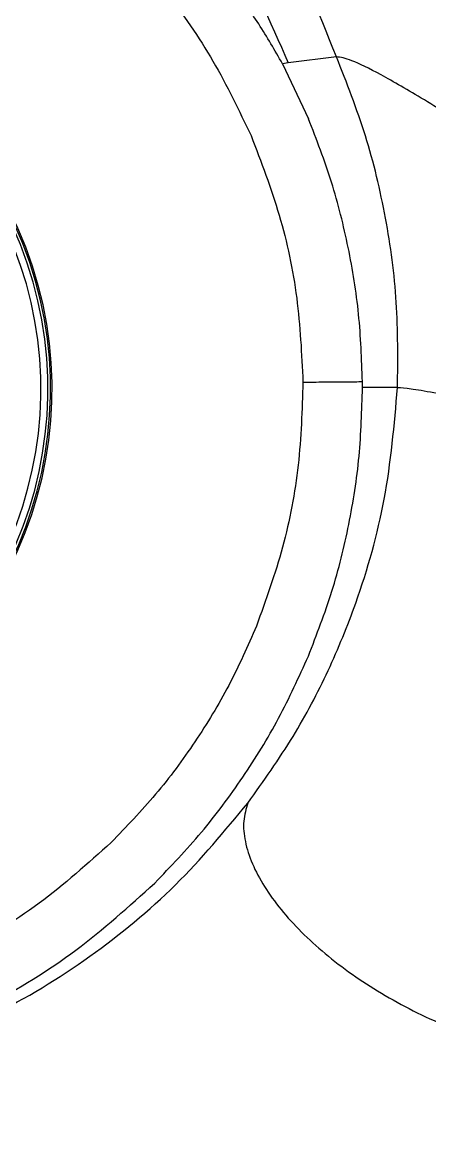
# Model space of a CAD drawing. Extents: x 939 to 1039, y 781 to 934.
# Drawn here: x 954.85 to 955.874, y 852.11 to 854.901 of the extents above; entities that cross this region are included whole.
import ezdxf

# ---------------------------------------------------------------- set-up
doc = ezdxf.new("R2010")
doc.units = 0
doc.header["$MEASUREMENT"] = 0
doc.layers.add('1', color=4, linetype='Continuous')

# ---------------------------------------------------------------- blocks, each defined once
blk = doc.blocks.new('Envoy')
at = {"layer": '1', "color": 3, "linetype": 'Continuous', "lineweight": 25}
for p, q in [((16.8648, 55.6241), (16.8502, 55.622)), ((16.8502, 55.622), (16.9154, 55.4837)), ((16.9857, 55.6392), (16.8648, 55.6241)), ((17.1392, 54.8085), (17.0511, 54.8085))]:
    blk.add_line(p, q, dxfattribs=at)
for radius, start, end in [(0.9895, 297.4071, 117.4071), (1, 293.8743, 113.8743), (0.972, 297.4071, 117.4071), (0.9961, 297.4071, 27.4071)]:
    blk.add_arc((15.2712, 54.8042), radius, start, end, dxfattribs=at)
for points, knots in [([(16.9857, 55.6393), (16.9395, 55.753), (16.846, 55.9832), (16.7368, 56.3378), (16.6467, 56.697), (16.6034, 56.9432), (16.5822, 57.0638)], [0, 0, 0, 0, 0.248722, 0.502969, 0.756462, 1, 1, 1, 1]), ([(16.4087, 56.9409), (16.4379, 56.8264), (16.4961, 56.5977), (16.6044, 56.262), (16.7263, 55.9329), (16.8181, 55.7282), (16.8648, 55.6241)], [0, 0, 0, 0, 0.244376, 0.488382, 0.739719, 1, 1, 1, 1]), ([(15.8898, 56.3014), (15.9538, 56.2726), (16.0821, 56.215), (16.2583, 56.0981), (16.419, 55.9613), (16.5597, 55.8042), (16.6806, 55.6311), (16.741, 55.5044), (16.7711, 55.4411)], [0, 0, 0, 0, 0.1665169, 0.333794, 0.5003962, 0.6668511, 0.8335413, 1, 1, 1, 1]), ([(16.8503, 55.622), (16.8309, 55.6555), (16.7923, 55.7223), (16.7252, 55.8157), (16.6523, 55.9049), (16.5489, 56.0156), (16.407, 56.1441), (16.2811, 56.2291), (16.2175, 56.272)], [0, 0, 0, 0, 0.1279589, 0.2546408, 0.3773873, 0.5051313, 0.7499742, 1, 1, 1, 1]), ([(17.1392, 54.8085), (17.1399, 54.88), (17.1413, 55.0238), (17.1121, 55.2357), (17.0629, 55.4432), (17.0115, 55.5738), (16.9857, 55.6392)], [0, 0, 0, 0, 0.246705, 0.496058, 0.747637, 1, 1, 1, 1]), ([(18.1737, 54.9659), (18.1318, 54.9862), (18.049, 55.0262), (17.929, 55.09), (17.8154, 55.1539), (17.6967, 55.2242), (17.5755, 55.2991), (17.4546, 55.3756), (17.3275, 55.4565), (17.2022, 55.5345), (17.0933, 55.5974), (17.0177, 55.6348), (16.9963, 55.6378), (16.9857, 55.6392)], [0, 0, 0, 0, 0.067217, 0.132823, 0.197329, 0.261187, 0.345819, 0.430152, 0.514102, 0.638619, 0.7609, 0.881066, 1, 1, 1, 1]), ([(17.051, 54.8231), (17.049, 54.8796), (17.0448, 54.9928), (17.0175, 55.1605), (16.9765, 55.3254), (16.9358, 55.431), (16.9154, 55.4838)], [0, 0, 0, 0, 0.250015, 0.500055, 0.75007, 1, 1, 1, 1]), ([(16.7711, 55.4411), (16.7965, 55.3751), (16.8473, 55.2428), (16.8914, 55.034), (16.8982, 54.8925), (16.9016, 54.8219)], [0, 0, 0, 0, 0.332777, 0.667152, 1, 1, 1, 1]), ([(16.4199, 53.6653), (16.361, 53.6124), (16.2431, 53.5065), (16.0392, 53.3826), (15.8209, 53.2876), (15.5906, 53.2262), (15.3538, 53.1985), (15.1156, 53.2057), (14.8811, 53.2471), (14.655, 53.3217), (14.4422, 53.4287), (14.247, 53.5654), (14.0737, 53.7291), (13.9266, 53.9165), (13.8081, 54.1232), (13.7223, 54.3452), (13.6677, 54.5775), (13.6608, 54.7358), (13.6574, 54.8149)], [0, 0, 0, 0, 0.0624654, 0.12494, 0.1874213, 0.2500087, 0.3125186, 0.3750505, 0.4375626, 0.5000003, 0.56246, 0.6250398, 0.6875858, 0.7500781, 0.8125909, 0.8750579, 0.9375333, 1, 1, 1, 1]), ([(16.7632, 53.7643), (16.8024, 53.8194), (16.8782, 53.9259), (16.9672, 54.0953), (17.0482, 54.2937), (17.1152, 54.5324), (17.1311, 54.7146), (17.1392, 54.8085)], [0, 0, 0, 0, 0.175647, 0.33977, 0.501553, 0.743286, 1, 1, 1, 1]), ([(16.9016, 54.8219), (16.8994, 54.7522), (16.895, 54.6126), (16.8555, 54.4059), (16.8083, 54.2744), (16.7847, 54.2088)], [0, 0, 0, 0, 0.332757, 0.667076, 1, 1, 1, 1]), ([(16.9016, 54.8219), (16.9195, 54.822), (16.9566, 54.8223), (17.0052, 54.8227), (17.0405, 54.823), (17.0476, 54.8231), (17.051, 54.8231)], [0, 0, 0, 0, 0.241214, 0.500012, 0.758806, 1, 1, 1, 1]), ([(16.9152, 54.1335), (16.9361, 54.1874), (16.9777, 54.2952), (17.0191, 54.4638), (17.0461, 54.6352), (17.0494, 54.7508), (17.0511, 54.8085)], [0, 0, 0, 0, 0.249957, 0.499968, 0.749997, 1, 1, 1, 1]), ([(17.0511, 54.8085), (17.0511, 54.811), (17.0511, 54.8158), (17.0511, 54.8207), (17.051, 54.8231)], [0, 0, 0, 0, 0.500016, 1, 1, 1, 1]), ([(17.1392, 54.8085), (17.1488, 54.8079), (17.1682, 54.8066), (17.2276, 54.7964), (17.308, 54.7803), (17.4021, 54.7601), (17.5031, 54.7377), (17.6046, 54.7151), (17.7129, 54.691), (17.8249, 54.6664), (17.9366, 54.6422), (18.0585, 54.6163), (18.1444, 54.5985), (18.1879, 54.5895)], [0, 0, 0, 0, 0.120552, 0.242223, 0.365388, 0.489803, 0.573284, 0.657062, 0.741101, 0.804521, 0.868538, 0.933539, 1, 1, 1, 1]), ([(16.7847, 54.2088), (16.7626, 54.1586), (16.7184, 54.058), (16.6323, 53.9171), (16.5343, 53.784), (16.458, 53.7049), (16.4199, 53.6653)], [0, 0, 0, 0, 0.249252, 0.499979, 0.75017, 1, 1, 1, 1]), ([(16.5292, 53.5631), (16.5692, 53.6048), (16.6491, 53.6883), (16.7523, 53.8278), (16.8436, 53.9756), (16.8913, 54.0808), (16.9152, 54.1335)], [0, 0, 0, 0, 0.249925, 0.499935, 0.749977, 1, 1, 1, 1]), ([(15.8475, 53.1221), (15.9397, 53.1556), (16.1231, 53.2221), (16.3688, 53.3733), (16.5874, 53.5522), (16.7048, 53.6939), (16.7632, 53.7643)], [0, 0, 0, 0, 0.255171, 0.50725, 0.754966, 1, 1, 1, 1]), ([(16.7632, 53.7643), (16.7588, 53.7497), (16.75, 53.7209), (16.7545, 53.6687), (16.7721, 53.613), (16.8027, 53.5551), (16.8445, 53.4971), (16.9127, 53.4218), (17.0198, 53.3324), (17.175, 53.2394), (17.3506, 53.1655), (17.5423, 53.1116), (17.6787, 53.0955), (17.7475, 53.0874)], [0, 0, 0, 0, 0.07231, 0.14236, 0.209969, 0.27526, 0.338595, 0.400407, 0.520934, 0.639676, 0.758316, 0.878008, 1, 1, 1, 1]), ([(14.6024, 53.188), (14.6839, 53.1585), (14.8468, 53.0993), (15.1042, 53.0565), (15.3644, 53.0487), (15.6231, 53.0798), (15.8748, 53.1475), (16.1134, 53.2522), (16.3361, 53.3885), (16.4648, 53.5049), (16.5292, 53.5631)], [0, 0, 0, 0, 0.124948, 0.249891, 0.374832, 0.499815, 0.624826, 0.749856, 0.874923, 1, 1, 1, 1]), ([(15.9568, 52.264), (16.0672, 52.2839), (16.2888, 52.3238), (16.6149, 52.42), (16.9085, 52.5281), (17.1681, 52.646), (17.3912, 52.7691), (17.5598, 52.8901), (17.6768, 52.9989), (17.724, 53.0579), (17.7475, 53.0874)], [0, 0, 0, 0, 0.163297, 0.327482, 0.494493, 0.620874, 0.747727, 0.874482, 0.937413, 1, 1, 1, 1])]:
    blk.add_open_spline(points, degree=3, knots=knots, dxfattribs=at)

msp = doc.modelspace()

# ---------------------------------------------------------------- block references
at = {"layer": '1'}
msp.add_blockref('Envoy', (938.6538, 799.1744), dxfattribs=at)

doc.saveas('drawing.dxf')
